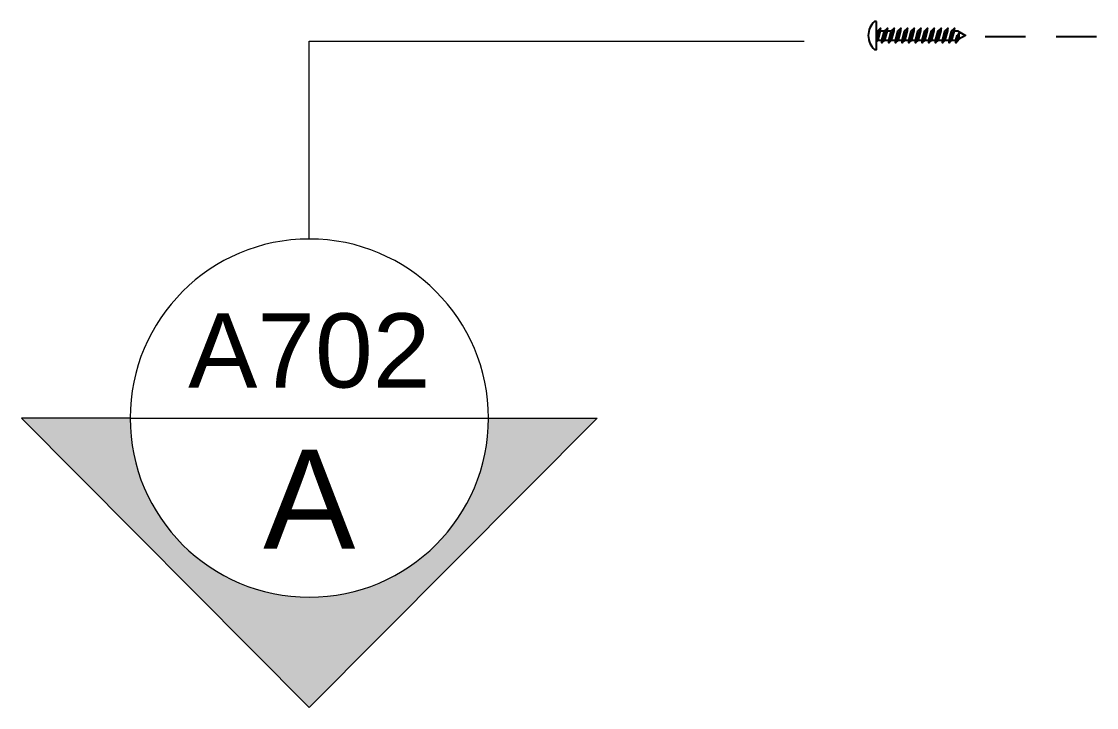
# Model space of a CAD drawing. Header units: centimetres. Extents: x 238 to 3379, y 203 to 1268.
# Drawn here: x 1783.44 to 1805.16, y 570.42 to 584.29 of the extents above; entities that cross this region are included whole.
import ezdxf
from ezdxf.enums import TextEntityAlignment as Align

# ---------------------------------------------------------------- set-up
doc = ezdxf.new("R2010")
doc.units = ezdxf.units.CM
doc.header["$MEASUREMENT"] = 0
doc.layers.add('A-ANNO-SYMB', color=2, linetype='Continuous', lineweight=18)
doc.layers.add('viti e cerniere', color=3, linetype='Continuous')
doc.styles.add('ARIAL', font='Arial.ttf')
doc.styles.get("Standard").update_dxf_attribs({"font": 'Arial.ttf'})

# ---------------------------------------------------------------- blocks, each defined once
blk = doc.blocks.new('SYMBOL')
at = {"layer": 'A-ANNO-SYMB', "linetype": 'Continuous', "lineweight": 20}
h = blk.add_hatch(color=256, dxfattribs=at)
h.dxf.hatch_style = 1
h.paths.add_polyline_path([(11.2063, 4.9481), (11.316, 4.9481, -1), (11.678, 4.9481), (11.7877, 4.9481), (11.497, 5.2405)])
at = {"linetype": 'Continuous', "lineweight": 20}
blk.add_line((11.316, 4.9481), (11.678, 4.9481), dxfattribs=at)
at = {"layer": 'A-ANNO-SYMB', "linetype": 'Continuous', "lineweight": 20}
for p, q in [((11.2063, 4.9481), (11.497, 5.2405)), ((11.7877, 4.9481), (11.497, 5.2405)), ((11.316, 4.9481), (11.2063, 4.9481)), ((11.678, 4.9481), (11.7877, 4.9481))]:
    blk.add_line(p, q, dxfattribs=at)
blk.add_circle((11.497, 4.9481), 0.181, dxfattribs=at)
for tag, p in [('TAVOLA', (11.497, 5.08)), ('SEZIONE', (11.497, 4.9181))]:
    blk.add_attdef(tag, text='', height=0.1, dxfattribs=at).set_placement(p, align=Align.TOP_CENTER)

msp = doc.modelspace()

# ---------------------------------------------------------------- linework, layer by layer
at = {"layer": 'A-ANNO-SYMB'}
for p, q in [((1789.258, 579.888), (1789.258, 583.888)), ((1789.258, 583.888), (1799.258, 583.888))]:
    msp.add_line(p, q, dxfattribs=at)
at = {"layer": 'viti e cerniere'}
for p, q in [((1800.718, 584.096), (1800.743, 584.096)), ((1800.802, 584.096), (1800.878, 584.096)), ((1800.937, 584.096), (1801.014, 584.096)), ((1800.752, 583.909), (1800.828, 583.909)), ((1800.888, 583.909), (1800.964, 583.909)), ((1801.023, 583.909), (1801.1, 583.909)), ((1801.159, 583.909), (1801.235, 583.909)), ((1801.294, 583.909), (1801.371, 583.909)), ((1801.43, 583.909), (1801.506, 583.909)), ((1801.565, 583.909), (1801.642, 583.909)), ((1801.701, 583.909), (1801.778, 583.909)), ((1801.837, 583.909), (1801.913, 583.909)), ((1801.972, 583.909), (1802.049, 583.909)), ((1802.108, 583.909), (1802.184, 583.909)), ((1802.243, 583.909), (1802.32, 583.909)), ((1802.914, 583.984), (1803.725, 583.984)), ((1804.351, 583.984), (1805.163, 583.984))]:
    msp.add_line(p, q, dxfattribs=at)
msp.add_lwpolyline([(1800.718, 584.285), (1800.68, 584.285, 0.451416), (1800.68, 583.72), (1800.718, 583.72)], format="xyb", close=True, dxfattribs=at)
for points in [[(1800.718, 583.877), (1800.752, 583.909), (1800.802, 584.096), (1800.802, 584.152), (1800.718, 583.921)], [(1800.718, 584.002), (1800.743, 584.096), (1800.802, 584.152)], [(1800.828, 583.853), (1800.888, 583.909), (1800.937, 584.096), (1800.937, 584.152), (1800.828, 583.853), (1800.828, 583.909), (1800.878, 584.096), (1800.937, 584.152)], [(1800.964, 583.853), (1801.023, 583.909), (1801.073, 584.096), (1801.073, 584.152), (1800.964, 583.853), (1800.964, 583.909), (1801.014, 584.096), (1801.073, 584.152)], [(1801.1, 583.853), (1801.159, 583.909), (1801.209, 584.096), (1801.209, 584.152), (1801.1, 583.853), (1801.1, 583.909), (1801.15, 584.096), (1801.209, 584.152)], [(1801.235, 583.853), (1801.294, 583.909), (1801.344, 584.096), (1801.344, 584.152), (1801.235, 583.853), (1801.235, 583.909), (1801.285, 584.096), (1801.344, 584.152)], [(1801.371, 583.853), (1801.43, 583.909), (1801.48, 584.096), (1801.48, 584.152), (1801.371, 583.853), (1801.371, 583.909), (1801.421, 584.096), (1801.48, 584.152)], [(1801.506, 583.853), (1801.565, 583.909), (1801.615, 584.096), (1801.615, 584.152), (1801.506, 583.853), (1801.506, 583.909), (1801.556, 584.096), (1801.615, 584.152)], [(1801.642, 583.853), (1801.701, 583.909), (1801.751, 584.096), (1801.751, 584.152), (1801.642, 583.853), (1801.642, 583.909), (1801.692, 584.096), (1801.751, 584.152)], [(1801.778, 583.853), (1801.837, 583.909), (1801.886, 584.096), (1801.886, 584.152), (1801.778, 583.853), (1801.778, 583.909), (1801.827, 584.096), (1801.886, 584.152)], [(1801.913, 583.853), (1801.972, 583.909), (1802.022, 584.096), (1802.022, 584.152), (1801.913, 583.853), (1801.913, 583.909), (1801.963, 584.096), (1802.022, 584.152)], [(1802.049, 583.853), (1802.108, 583.909), (1802.158, 584.096), (1802.158, 584.152), (1802.049, 583.853), (1802.049, 583.909), (1802.099, 584.096), (1802.158, 584.152)], [(1802.184, 583.853), (1802.243, 583.909), (1802.293, 584.096), (1802.293, 584.152), (1802.184, 583.853), (1802.184, 583.909), (1802.234, 584.096), (1802.293, 584.152)], [(1802.293, 584.096), (1802.353, 584.096), (1802.514, 584.002), (1802.384, 583.927)], [(1802.32, 583.853), (1802.384, 583.927), (1802.39, 583.952), (1802.39, 584.047), (1802.32, 583.853), (1802.32, 583.909), (1802.345, 584.003), (1802.39, 584.047)]]:
    msp.add_lwpolyline(points, dxfattribs=at)

# ---------------------------------------------------------------- block references
at = {"layer": 'A-ANNO-SYMB', "linetype": 'Continuous', "lineweight": 20}
ref = msp.add_blockref('SYMBOL', (1559.318, 675.231), dxfattribs=dict(at, xscale=-20, yscale=20, zscale=20, rotation=180))
ref.add_attrib('SEZIONE', 'A', dxfattribs={"layer": '0', "linetype": 'Continuous', "lineweight": 20, "height": 2, "style": 'ARIAL'}).set_placement((1789.258, 575.631), align=Align.TOP_CENTER)
ref.add_attrib('TAVOLA', 'A702', dxfattribs={"layer": '0', "linetype": 'Continuous', "lineweight": 20, "height": 1.5, "style": 'ARIAL'}).set_placement((1789.258, 578.387), align=Align.TOP_CENTER)

doc.saveas('drawing.dxf')
